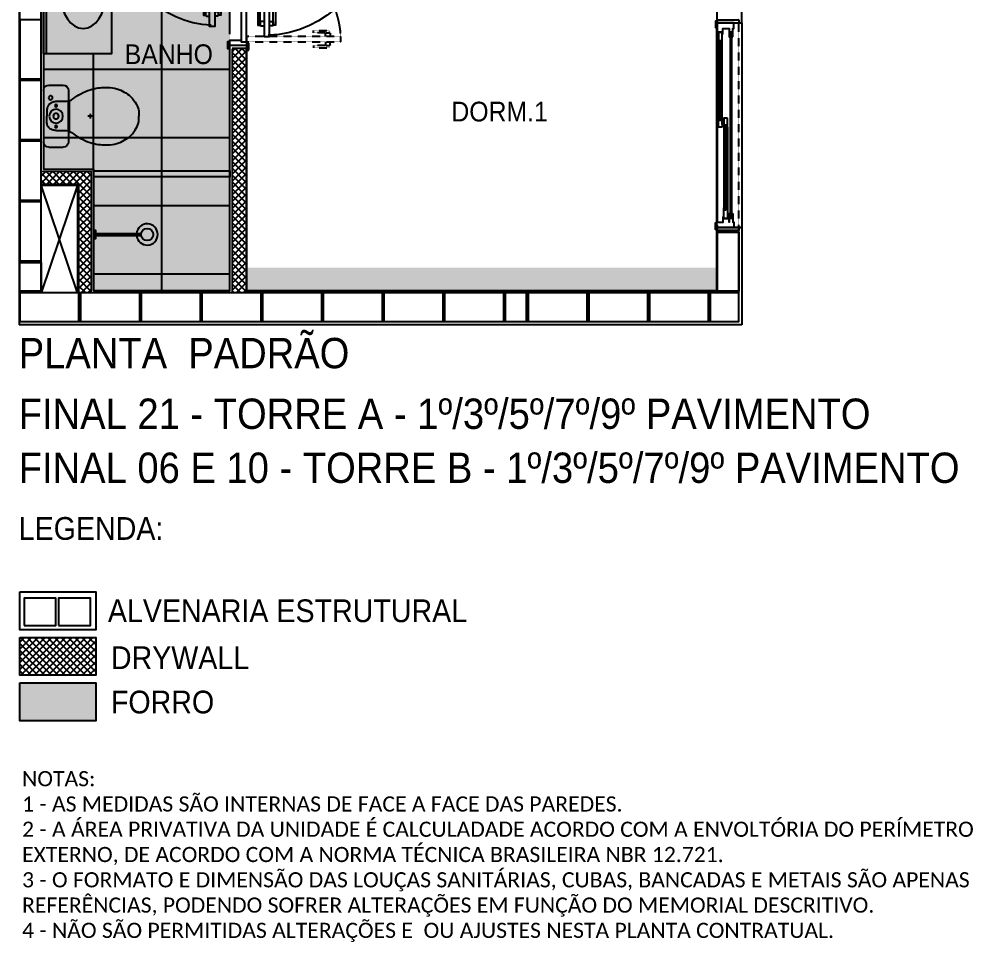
# Model space of a CAD drawing. Header units: millimetres. Extents: x 113 to 1171, y 82 to 1460.
# Drawn here: x 367 to 995, y 82 to 690 of the extents above; entities that cross this region are included whole.
import ezdxf

# ---------------------------------------------------------------- set-up
doc = ezdxf.new("R2010")
doc.units = ezdxf.units.MM
doc.set_wipeout_variables(frame=1)
doc.linetypes.add('783-APTO 1$0$HIDDEN2', pattern=[0.1875, 0.125, -0.0625])
for name, color, linetype in [('783-APTO 1$0$AR-ACAB', 9, 'Continuous'), ('783-APTO 1$0$AR-ALV', 210, 'Continuous'), ('783-APTO 1$0$AR-ALV-BXA', 2, 'Continuous'), ('783-APTO 1$0$AR-CXO', 2, 'Continuous'), ('783-APTO 1$0$AR-DIV', 3, 'Continuous'), ('783-APTO 1$0$AR-FURO', 1, 'Continuous'), ('783-APTO 1$0$AR-PED', 2, 'Continuous'), ('783-APTO 1$0$AR-POR', 2, 'Continuous'), ('783-APTO 1$0$AR-PRJ', 1, '783-APTO 1$0$HIDDEN2'), ('783-APTO 1_ACAB$0$AR-FOR', 254, 'Continuous'), ('783-APTO 1_ACAB$0$AR-HTC-PIS', 252, 'Continuous'), ('783-TIPO A$0$AR-SAN', 1, 'Continuous'), ('AR-EST-MOD', 251, 'Continuous'), ('ARQ-TXT2', 3, 'Continuous')]:
    doc.layers.add(name, color=color, linetype=linetype)
doc.layers.add('783-APTO 1$0$AR-DIV-RU', color=7, linetype='Continuous', true_color=0x11b619)
doc.layers.add('783-APTO 1$0$AR-DIV-ST', color=7, linetype='Continuous', true_color=0x0431fb)
doc.styles.add('050-RL-R100', font='arial.ttf', dxfattribs={"width": 0.9, "height": 12.5})
doc.styles.add('075-RL-R100', font='arial.ttf', dxfattribs={"width": 0.9, "height": 18.75})
doc.styles.get("Standard").update_dxf_attribs({"font": 'arial.ttf'})

# ---------------------------------------------------------------- blocks, each defined once
blk = doc.blocks.new('*U14')
at = {"layer": '783-APTO 1$0$AR-CXO', "color": 9}
for p, q in [((60.38, 0), (-63.88, 0)), ((-1.25, -4.45), (-54.38, -4.45)), ((-1.25, -5.8), (-54.38, -5.8)), ((4.75, -0.95), (54.38, -0.95)), ((4.75, -2.3), (54.38, -2.3)), ((4.75, -3.45), (54.38, -3.45)), ((-1.25, -6.95), (-54.38, -6.95))]:
    blk.add_line(p, q, dxfattribs=at)
at = {"layer": '783-APTO 1$0$AR-CXO', "color": 1}
for points in [[(-58.28, -10.4), (-63.88, -10.4), (-63.88, -11), (-66.18, -11), (-66.18, -11), (-67.5, -11), (-67.5, 0), (-68.68, 0), (-68.68, 1.1), (-64.38, 1.1), (-64.38, 0), (-63.88, 0), (-63.88, -4), (-62.38, -4), (-62.38, -4), (-60.38, -4), (-60.38, -4.3), (-61.38, -4.3), (-61.38, -7.1), (-60.38, -7.1), (-60.38, -7.9), (-62.38, -7.9), (-62.38, -7.9), (-63.88, -7.9), (-63.88, -8), (-58.28, -8), (-58.28, -8.7), (-61.28, -8.7), (-61.28, -9.7), (-58.28, -9.7)], [(58.28, -10.4), (63.88, -10.4), (63.88, -11), (66.18, -11), (66.18, -11), (67.5, -11), (67.5, 0), (68.68, 0), (68.68, 1.1), (64.38, 1.1), (64.38, 0), (63.88, 0), (63.88, 0), (62.38, 0), (62.38, 0), (60.38, 0), (60.38, -0.8), (61.38, -0.8), (61.38, -3.6), (60.38, -3.6), (60.38, -3.9), (62.38, -3.9), (62.38, -3.9), (63.88, -3.9), (63.88, -8), (58.28, -8), (58.28, -8.7), (61.28, -8.7), (61.28, -9.7), (58.28, -9.7)], [(-61.38, -6.95), (-61.38, -4.45), (-54.38, -4.45), (-54.38, -4.6), (-55.88, -4.6), (-55.88, -5.8), (-54.38, -5.8), (-54.38, -6.95)], [(-1.25, -3.45), (-1.25, -0.95), (4.75, -0.95), (4.75, -1.1), (3.25, -1.1), (3.25, -2.3), (4.75, -2.3), (4.75, -3.45)], [(4.75, -6.95), (4.75, -4.45), (-1.25, -4.45), (-1.25, -4.6), (0.25, -4.6), (0.25, -5.8), (-1.25, -5.8), (-1.25, -6.95)], [(61.38, -3.45), (61.38, -0.95), (54.38, -0.95), (54.38, -1.1), (55.88, -1.1), (55.88, -2.3), (54.38, -2.3), (54.38, -3.45)]]:
    blk.add_lwpolyline(points, close=True, dxfattribs=at)
blk.add_lwpolyline([(0.45, -4.45), (0.45, -3.45), (3.05, -3.45), (3.05, -4.45)], dxfattribs=at)
at = {"layer": '783-APTO 1$0$AR-CXO', "color": 9}
blk.add_lwpolyline([(61.28, -9.7), (61.28, -8.7), (-61.28, -8.7), (-61.28, -9.7)], close=True, dxfattribs=at)
blk = doc.blocks.new('*U13')
at = {"layer": '783-APTO 1$0$AR-POR', "color": 0}
for points in [[(2.5, 0), (2.5, 72), (6, 72), (6, 0)], [(-3, 1.5), (1.5, 1.5), (1.5, 0), (-3, 0)], [(80, 1.5), (75.5, 1.5), (75.5, 0), (80, 0)], [(-2, -9.5), (2.5, -9.5), (2.5, -11), (-2, -11)], [(79, -9.5), (74.5, -9.5), (74.5, -11), (79, -11)]]:
    blk.add_lwpolyline(points, close=True, dxfattribs=at)
at = {"layer": '783-APTO 1$0$AR-POR', "color": 1}
for points in [[(0, 53.99), (-1.5, 53.99), (-1.5, 64.49), (0, 64.49)], [(8.5, 53.99), (10, 53.99), (10, 64.49), (8.5, 64.49)]]:
    blk.add_lwpolyline(points, close=True, dxfattribs=at)
for points in [[(2.5, 61.99), (0.5, 61.99, -0.414214), (0, 62.49), (0, 64.49, -0.414214), (0.5, 64.99), (2.5, 64.99)], [(6, 61.99), (8, 61.99, 0.414214), (8.5, 62.49), (8.5, 64.49, 0.414214), (8, 64.99), (6, 64.99)]]:
    blk.add_lwpolyline(points, format="xyb", dxfattribs=at)
at = {"layer": '783-APTO 1$0$AR-POR', "color": 0}
for points in [[(0, 0), (0, -9.5), (3.5, -9.5), (3.5, -3.5), (2.5, -3.5), (2.5, 0), (0, 0), (0, 0)], [(77, 0), (77, -9.5), (73.5, -9.5), (73.5, -3.5), (74.5, -3.5), (74.5, 0), (77, 0), (77, 0)]]:
    blk.add_lwpolyline(points, dxfattribs=at)
at = {"layer": '783-APTO 1$0$AR-POR', "color": 9}
blk.add_arc((2.5, -0.76), 72, 0, 87.81974, dxfattribs=at)
blk = doc.blocks.new('*U10')
at = {"layer": '783-APTO 1$0$AR-PED'}
blk.add_lwpolyline([(2.5, -3.5), (64.5, -3.5), (64.5, 0), (2.5, 0)], close=True, dxfattribs=at)
at = {"layer": '783-APTO 1$0$AR-POR', "color": 0}
for points in [[(2.5, 0), (2.5, 62), (6, 62), (6, 0)], [(-3, 1.5), (1.5, 1.5), (1.5, 0), (-3, 0)], [(70, 1.5), (65.5, 1.5), (65.5, 0), (70, 0)], [(-2, -13), (2.5, -13), (2.5, -14.5), (-2, -14.5)], [(69, -13), (64.5, -13), (64.5, -14.5), (69, -14.5)]]:
    blk.add_lwpolyline(points, close=True, dxfattribs=at)
at = {"layer": '783-APTO 1$0$AR-POR', "color": 1}
for points in [[(0, 43.99), (-1.5, 43.99), (-1.5, 54.49), (0, 54.49)], [(8.5, 43.99), (10, 43.99), (10, 54.49), (8.5, 54.49)]]:
    blk.add_lwpolyline(points, close=True, dxfattribs=at)
for points in [[(2.5, 51.99), (0.5, 51.99, -0.414214), (0, 52.49), (0, 54.49, -0.414214), (0.5, 54.99), (2.5, 54.99)], [(6, 51.99), (8, 51.99, 0.414214), (8.5, 52.49), (8.5, 54.49, 0.414214), (8, 54.99), (6, 54.99)]]:
    blk.add_lwpolyline(points, format="xyb", dxfattribs=at)
at = {"layer": '783-APTO 1$0$AR-POR', "color": 0}
for points in [[(0, 0), (0, -13), (3.5, -13), (3.5, -3.5), (2.5, -3.5), (2.5, 0), (0, 0), (0, 0)], [(67, 0), (67, -13), (63.5, -13), (63.5, -3.5), (64.5, -3.5), (64.5, 0), (67, 0), (67, 0)]]:
    blk.add_lwpolyline(points, dxfattribs=at)
at = {"layer": '783-APTO 1$0$AR-POR', "color": 9}
blk.add_arc((2.5, -1.07), 62, 0, 87.81974, dxfattribs=at)
blk = doc.blocks.new('783-APTO 1$0$A$C77B3679B')
at = {"layer": '783-APTO 1$0$AR-POR', "color": 252, "linetype": '783-APTO 1$0$HIDDEN2'}
for points in [[(2.5, 0), (2.5, 62), (6, 62), (6, 0)], [(0, 43.99), (-1.5, 43.99), (-1.5, 54.49), (0, 54.49)], [(8.5, 43.99), (10, 43.99), (10, 54.49), (8.5, 54.49)]]:
    blk.add_lwpolyline(points, close=True, dxfattribs=at)
for points in [[(2.5, 51.99), (0.5, 51.99, -0.414214), (0, 52.49), (0, 54.49, -0.414214), (0.5, 54.99), (2.5, 54.99)], [(6, 51.99), (8, 51.99, 0.414214), (8.5, 52.49), (8.5, 54.49, 0.414214), (8, 54.99), (6, 54.99)]]:
    blk.add_lwpolyline(points, format="xyb", dxfattribs=at)
at = {"layer": '783-APTO 1$0$AR-POR', "color": 252}
for points in [[(-3, 1.5), (1.5, 1.5), (1.5, 0), (-3, 0)], [(2.5, 0), (64.5, 0), (64.5, -3.5), (2.5, -3.5)], [(46.49, 2.5), (46.49, 4), (56.99, 4), (56.99, 2.5)], [(70, 1.5), (65.5, 1.5), (65.5, 0), (70, 0)], [(46.49, -6), (46.49, -7.5), (56.99, -7.5), (56.99, -6)], [(-2, -11), (2.5, -11), (2.5, -12.5), (-2, -12.5)], [(69, -11), (64.5, -11), (64.5, -12.5), (69, -12.5)]]:
    blk.add_lwpolyline(points, close=True, dxfattribs=at)
for points in [[(0, 0), (0, -11), (3.5, -11), (3.5, -3.5), (2.5, -3.5), (2.5, 0), (0, 0), (0, 0)], [(67, 0), (67, -11), (63.5, -11), (63.5, -3.5), (64.5, -3.5), (64.5, 0), (67, 0), (67, 0)]]:
    blk.add_lwpolyline(points, dxfattribs=at)
for points in [[(54.49, 0), (54.49, 2, -0.414214), (54.99, 2.5), (56.99, 2.5, -0.414214), (57.49, 2), (57.49, 0)], [(54.49, -3.5), (54.49, -5.5, 0.414214), (54.99, -6), (56.99, -6, 0.414214), (57.49, -5.5), (57.49, -3.5)]]:
    blk.add_lwpolyline(points, format="xyb", dxfattribs=at)
at = {"layer": '783-APTO 1$0$AR-POR', "color": 252, "linetype": '783-APTO 1$0$HIDDEN2'}
blk.add_arc((2.44, -0.02), 62.06, 0.02167, 86.71236, dxfattribs=at)
blk = doc.blocks.new('783-APTO 1_SAN$0$696-TIPO-AC-SAN$0$chuv1-pl')
for p, q in [((0.0154, 0.007), (0.3148, 0.007)), ((0.0154, -0.007), (0.3148, -0.007))]:
    blk.add_line(p, q)
blk.add_lwpolyline([(0, -0.027), (0.0154, -0.027), (0.0154, 0.027), (0, 0.027), (0, -0.027)])
blk.add_circle((0.3542, 0), 0.04)
blk.add_arc((0.3542, 0), 0.07, 185.76987, 174.23013)
blk = doc.blocks.new('783-APTO 1_SAN$0$696-TIPO-AC-SAN$0$BCX630380P')
for p, q in [((0.36, 2.05), (1.304, 2.05)), ((0, -1.69), (0, 1.69)), ((1.66, -1.694), (1.66, 1.694)), ((1.648, 0.986), (1.648, -0.986)), ((1.722, 1.011), (1.722, -1.011)), ((3.085, -0.16), (3.085, 0.16)), ((3.245, 0), (2.924, 0)), ((0.36, -2.05), (1.304, -2.05))]:
    blk.add_line(p, q)
for centre, radius in [((0.838, 0.688), 0.0704), ((0.838, 0), 0.454), ((0.838, 0), 0.182), ((0.838, -0.688), 0.0704), ((0.476, -1.213), 0.13)]:
    blk.add_circle(centre, radius)
for centre, radius, start, end in [((0.36, 1.69), 0.36, 90, 180), ((1.304, 1.694), 0.356, 0, 90), ((0.36, -1.69), 0.36, 180, 270), ((1.304, -1.694), 0.356, 270, 0)]:
    blk.add_arc(centre, radius, start, end)
for points, knots in [([(1.648, 0.986), (1.824, 1.037), (2.05, 1.229), (2.494, 1.5), (3.038, 1.748), (3.601, 1.868), (4.143, 1.909), (4.699, 1.877), (5.214, 1.672), (5.7, 1.378), (6.06, 0.961), (6.295, 0.474), (6.3, 0.152), (6.303, 0)], [0, 0, 0, 0, 0.0319528, 0.0889023, 0.1554766, 0.2103761, 0.2603203, 0.3187323, 0.3753212, 0.4249449, 0.4876815, 0.5381699, 0.5832616, 0.5832616, 0.5832616, 0.5832616]), ([(1.648, 0.986), (1.542, 0.975), (1.431, 0.97), (1.245, 0.97), (1.013, 0.97), (0.769, 0.96), (0.529, 0.89), (0.354, 0.76), (0.23, 0.552), (0.232, 0.305), (0.224, 0.127), (0.221, 0)], [1385.920352, 1385.920352, 1385.920352, 1385.920352, 1400.318222, 1419.181545, 1441.876545, 1469.877496, 1492.225306, 1515.700079, 1533.662047, 1562.824157, 1587.432448, 1587.432448, 1587.432448, 1587.432448]), ([(1.648, -0.986), (1.554, -0.975), (1.437, -0.97), (1.245, -0.97), (1.013, -0.97), (0.769, -0.96), (0.529, -0.89), (0.354, -0.76), (0.23, -0.552), (0.232, -0.305), (0.224, -0.127), (0.221, 0)], [1384.134413, 1384.134413, 1384.134413, 1384.134413, 1400.318222, 1419.181545, 1441.876545, 1469.877496, 1492.225306, 1515.700079, 1533.662047, 1562.824157, 1587.432448, 1587.432448, 1587.432448, 1587.432448]), ([(1.648, -0.986), (1.824, -1.037), (2.05, -1.229), (2.494, -1.5), (3.038, -1.748), (3.601, -1.868), (4.143, -1.909), (4.699, -1.877), (5.214, -1.672), (5.7, -1.378), (6.06, -0.961), (6.295, -0.474), (6.3, -0.152), (6.303, 0)], [0, 0, 0, 0, 0.0319528, 0.0889023, 0.1554766, 0.2103761, 0.2603203, 0.3187323, 0.3753212, 0.4249449, 0.4876815, 0.5381699, 0.5832616, 0.5832616, 0.5832616, 0.5832616])]:
    blk.add_open_spline(points, degree=3, knots=knots)
blk = doc.blocks.new('783-APTO 1_SAN$0$696-TIPO-AC-SAN$0$BA-01 PIA')
for points in [[(-2, -120), (-60, -120), (-60, 0), (-2, 0)], [(-2, -117), (-57, -117), (-57, -3), (-2, -3)]]:
    blk.add_lwpolyline(points)
blk.add_lwpolyline([(0, -120), (0, 0), (-2, 0), (-2, -120)], close=True)
blk.add_lwpolyline([(-45, -76, 0.414214), (-38, -83), (-21, -83, 0.414214), (-14, -76), (-14, -44, 0.414214), (-21, -37), (-38, -37, 0.414214), (-45, -44)], format="xyb", close=True)
for centre, radius in [((-28, -60), 5.95), ((-28, -60), 4.5), ((-8.09, -60), 2.25)]:
    blk.add_circle(centre, radius)
blk = doc.blocks.new('783-APTO 1_SAN')
at = {"ltscale": 1000}
for p, q in [((-2369.25, 1654.25), (-2337.25, 1654.25)), ((-2366.25, 1659.25), (-2335.25, 1659.25)), ((-2337.25, 1654.25), (-2337.25, 1608.25)), ((-2335.25, 1659.25), (-2335.25, 1603.25)), ((-2337.25, 1608.25), (-2369.25, 1608.25)), ((-2335.25, 1603.25), (-2366.25, 1603.25))]:
    blk.add_line(p, q, dxfattribs=at)
blk.add_lwpolyline([(-2955, 1677.25), (-2959, 1677.25), (-2959, 1587.25), (-2955, 1587.25)], close=True)
for points in [[(-2800, 1599.25), (-2878, 1599.25), (-2878, 1554.25), (-2798, 1554.25), (-2798, 1599.25), (-2798, 1599.25), (-2800, 1599.25), (-2800, 1599.25)], [(-2878, 1556.25), (-2800, 1556.25), (-2800, 1599.25)]]:
    blk.add_lwpolyline(points)
blk.add_circle((-2342.25, 1631.25), 3, dxfattribs=at)
for centre, radius in [((-2839, 1580.5), 3.25), ((-2839, 1580.5), 2.25), ((-2839, 1560.25), 2.25)]:
    blk.add_circle(centre, radius)
for centre, radius, start, end in [((-2366.25, 1649.25), 10, 90, 167.31962), ((-2369.25, 1649.25), 5, 90, 167.31962), ((-2286.25, 1631.25), 92, 167.31962, 180), ((-2289.25, 1631.25), 87, 167.31962, 180), ((-2286.25, 1631.25), 92, 180, 192.68038), ((-2289.25, 1631.25), 87, 180, 192.68038), ((-2366.25, 1613.25), 10, 192.68038, 270), ((-2369.25, 1613.25), 5, 192.68038, 270)]:
    blk.add_arc(centre, radius, start, end, dxfattribs=at)
at = {"color": 251, "ltscale": 1000}
for centre, radius, start, end in [((-2357.32, 1649.25), 5, 90, 167.31962), ((-2287.25, 1631.25), 87, 167.31962, 180), ((-2285.25, 1631.25), 87, 167.31962, 180), ((-2283.25, 1631.25), 87, 167.31962, 180), ((-2281.25, 1631.25), 87, 167.31962, 180), ((-2279.25, 1631.25), 87, 167.31962, 180), ((-2277.32, 1631.25), 87, 167.31962, 180), ((-2287.25, 1631.25), 87, 180, 192.68038), ((-2285.25, 1631.25), 87, 180, 192.68038), ((-2283.25, 1631.25), 87, 180, 192.68038), ((-2281.25, 1631.25), 87, 180, 192.68038), ((-2279.25, 1631.25), 87, 180, 192.68038), ((-2277.32, 1631.25), 87, 180, 192.68038), ((-2357.32, 1613.25), 5, 192.68038, 270)]:
    blk.add_arc(centre, radius, start, end, dxfattribs=at)
blk.add_ellipse((-2839, 1580.5), major_axis=(22.25, 0), ratio=0.662921)
for name, p, xscale, yscale, zscale, rotation in [('783-APTO 1_SAN$0$696-TIPO-AC-SAN$0$chuv1-pl', (-2997, 1587.25), -100.0000000000011, 100.0000000000011, 100.000000000001, 270), ('783-APTO 1_SAN$0$696-TIPO-AC-SAN$0$BCX630380P', (-2919, 1554.25), 10.00000000000008, 10.00000000000008, 10.00000000000008, 90)]:
    blk.add_blockref(name, p, dxfattribs=dict(xscale=xscale, yscale=yscale, zscale=zscale, rotation=rotation))
at = {"xscale": -1, "rotation": 90}
blk.add_blockref('783-APTO 1_SAN$0$696-TIPO-AC-SAN$0$BA-01 PIA', (-2590.5, 1554.25), dxfattribs=at)

msp = doc.modelspace()

# ---------------------------------------------------------------- hatches: boundary and pattern name
at = {"layer": '783-APTO 1$0$AR-DIV'}
h = msp.add_hatch(dxfattribs=at)
h.set_pattern_fill('ANSI37', color=9, angle=90)
h.set_pattern_definition([(135, (839.0044, 529.0218), (-2.245064, -2.245064), []), (225, (839.0044, 529.0218), (2.245064, -2.245064), [])])
h.paths.add_polyline_path([(507, 670.52), (516.5, 670.52), (516.5, 509.52), (507, 509.52)])
h = msp.add_hatch(dxfattribs=at)
h.set_pattern_fill('ANSI37', color=9, angle=90)
h.set_pattern_definition([(135, (831.0044, 529.0218), (-2.245064, -2.245064), []), (225, (831.0044, 529.0218), (2.245064, -2.245064), [])])
h.paths.add_polyline_path([(381, 581.27), (381, 589.52), (414, 589.52), (414, 509.52), (405.75, 509.52), (405.75, 581.27)])
h = msp.add_hatch(dxfattribs=at)
h.set_pattern_fill('ANSI37', color=9, angle=180)
h.set_pattern_definition([(225, (353.047, 413.4046), (2.245064, -2.245064), []), (315, (353.047, 413.4046), (2.245064, 2.245064), [])])
h.paths.add_polyline_path([(417, 257.35), (417, 282.35), (367, 282.35), (367, 257.35)])
at = {"layer": '783-APTO 1_ACAB$0$AR-FOR'}
h = msp.add_hatch(color=256, dxfattribs=at)
h.dxf.hatch_style = 1
h.paths.add_polyline_path([(382.5, 747.02), (382.5, 591.02), (415.5, 591.02), (415.5, 511.02), (505.5, 511.02), (505.5, 747.02)])
h = msp.add_hatch(color=256, dxfattribs=at)
h.dxf.hatch_style = 1
h.paths.add_polyline_path([(516.5, 511.02), (516.5, 526.02), (826.5, 526.02), (826.5, 511.02)])
h = msp.add_hatch(color=256, dxfattribs=at)
h.dxf.hatch_style = 1
h.paths.add_polyline_path([(417, 227.35), (417, 252.35), (367, 252.35), (367, 227.35)])
at = {"layer": '783-APTO 1_ACAB$0$AR-HTC-PIS'}
h = msp.add_hatch(dxfattribs=at)
h.set_pattern_fill('_USER', color=256, scale=45, angle=90, double=1, pattern_type=0)
h.set_pattern_definition([(90, (505.504, 747.02), (-45, 6e-10), []), (180, (505.504, 747.02), (-6e-10, -45), [])])
h.paths.add_polyline_path([(505.5, 680.02), (513, 680.02), (513, 740.02), (505.5, 740.02)])
h.paths.add_polyline_path([(427.5, 667.02), (427.5, 745.02), (384.5, 745.02), (384.5, 667.02)])
h.paths.add_polyline_path([(382.5, 747.02), (382.5, 590.02), (415.5, 590.02), (415.5, 511.02), (505.5, 511.02), (505.5, 747.02)])

# ---------------------------------------------------------------- linework, layer by layer
msp.add_lwpolyline([(841, 689.52), (841, 670.52), (827, 670.52), (827, 689.52), (841, 689.52)])
at = {"layer": '783-APTO 1$0$AR-ACAB'}
for points in [[(366.5, 789.52), (366.5, 488.52)], [(428, 747.02), (382.5, 747.02), (382.5, 591.02), (415.5, 591.02), (415.5, 511.02), (505.5, 511.02), (505.5, 670.52)], [(516.5, 511.02), (516.5, 670.52)], [(843, 488.52), (366.5, 488.52)]]:
    msp.add_lwpolyline(points, dxfattribs=at)
at = {"layer": '783-APTO 1$0$AR-ALV'}
for points in [[(367, 490.52), (367, 789.52)], [(381, 509.52), (381, 789.52)], [(827, 509.52), (381, 509.52)], [(367, 490.52), (841, 490.52)]]:
    msp.add_lwpolyline(points, dxfattribs=at)
for points in [[(367, 312.35), (417, 312.35), (417, 287.35), (367, 287.35)], [(367, 282.35), (417, 282.35), (417, 257.35), (367, 257.35)], [(367, 252.35), (417, 252.35), (417, 227.35), (367, 227.35)]]:
    msp.add_lwpolyline(points, close=True, dxfattribs=at)
at = {"layer": '783-APTO 1$0$AR-DIV'}
for points in [[(516.5, 670.52), (507, 670.52)], [(381, 581.27), (405.75, 581.27)], [(405.75, 581.27), (405.75, 509.52)]]:
    msp.add_lwpolyline(points, dxfattribs=at)
at = {"layer": '783-APTO 1$0$AR-DIV-RU', "const_width": 1.25}
for points in [[(507, 509.52), (507, 670.52)], [(381, 589.52), (414, 589.52), (414, 509.52)]]:
    msp.add_lwpolyline(points, dxfattribs=at)
at = {"layer": '783-APTO 1$0$AR-DIV-ST', "const_width": 1.25}
msp.add_lwpolyline([(516.5, 509.52), (516.5, 670.52)], dxfattribs=at)
at = {"layer": '783-APTO 1$0$AR-FURO'}
msp.add_lwpolyline([(405, 580.52), (405, 509.52), (381, 509.52), (381, 580.52)], close=True, dxfattribs=at)
for points in [[(405, 580.52), (381, 509.52)], [(405, 509.52), (381, 580.52)]]:
    msp.add_lwpolyline(points, dxfattribs=at)
at = {"layer": 'AR-EST-MOD'}
for p, q in [((566, 490.52), (566, 509.52)), ((567, 509.52), (567, 490.52))]:
    msp.add_line(p, q, dxfattribs=at)
for points in [[(381, 650.52), (381, 689.52), (367, 689.52), (367, 650.52), (381, 650.52)], [(381, 650.52), (381, 689.52), (367, 689.52), (367, 650.52), (381, 650.52)], [(841, 689.52), (841, 670.52), (827, 670.52), (827, 689.52), (841, 689.52)], [(841, 669.52), (841, 630.52), (827, 630.52), (827, 669.52), (841, 669.52)], [(841, 669.52), (841, 630.52), (827, 630.52), (827, 669.52), (841, 669.52)], [(381, 610.52), (381, 649.52), (367, 649.52), (367, 610.52), (381, 610.52)], [(381, 610.52), (381, 649.52), (367, 649.52), (367, 610.52), (381, 610.52)], [(841, 629.52), (841, 590.52), (827, 590.52), (827, 629.52), (841, 629.52)], [(841, 629.52), (841, 590.52), (827, 590.52), (827, 629.52), (841, 629.52)], [(381, 570.52), (381, 609.52), (367, 609.52), (367, 570.52), (381, 570.52)], [(381, 570.52), (381, 609.52), (367, 609.52), (367, 570.52), (381, 570.52)], [(841, 589.52), (841, 550.52), (827, 550.52), (827, 589.52), (841, 589.52)], [(841, 589.52), (841, 550.52), (827, 550.52), (827, 589.52), (841, 589.52)], [(381, 530.52), (381, 569.52), (367, 569.52), (367, 530.52), (381, 530.52)], [(381, 530.52), (381, 569.52), (367, 569.52), (367, 530.52), (381, 530.52)], [(841, 549.52), (841, 510.52), (827, 510.52), (827, 549.52), (841, 549.52)], [(367, 510.52), (367, 529.52), (381, 529.52), (381, 510.52), (367, 510.52)], [(367, 510.52), (367, 529.52), (381, 529.52), (381, 510.52), (367, 510.52)], [(406, 509.52), (367, 509.52), (367, 490.52), (406, 490.52), (406, 509.52)], [(406, 509.52), (367, 509.52), (367, 490.52), (406, 490.52), (406, 509.52)], [(446, 509.52), (407, 509.52), (407, 490.52), (446, 490.52), (446, 509.52)], [(446, 509.52), (407, 509.52), (407, 490.52), (446, 490.52), (446, 509.52)], [(486, 509.52), (447, 509.52), (447, 490.52), (486, 490.52), (486, 509.52)], [(486, 509.52), (447, 509.52), (447, 490.52), (486, 490.52), (486, 509.52)], [(526, 509.52), (487, 509.52), (487, 490.52), (526, 490.52), (526, 509.52)], [(526, 509.52), (487, 509.52), (487, 490.52), (526, 490.52), (526, 509.52)], [(566, 509.52), (527, 509.52), (527, 490.52), (566, 490.52), (566, 509.52)], [(606, 509.52), (567, 509.52), (567, 490.52), (606, 490.52), (606, 509.52)], [(646, 509.52), (607, 509.52), (607, 490.52), (646, 490.52), (646, 509.52)], [(646, 509.52), (607, 509.52), (607, 490.52), (646, 490.52), (646, 509.52)], [(686, 509.52), (647, 509.52), (647, 490.52), (686, 490.52), (686, 509.52)], [(686, 509.52), (647, 509.52), (647, 490.52), (686, 490.52), (686, 509.52)], [(701, 509.52), (687, 509.52), (687, 490.52), (701, 490.52), (701, 509.52)], [(701, 509.52), (687, 509.52), (687, 490.52), (701, 490.52), (701, 509.52)], [(741, 509.52), (702, 509.52), (702, 490.52), (741, 490.52), (741, 509.52)], [(741, 509.52), (702, 509.52), (702, 490.52), (741, 490.52), (741, 509.52)], [(781, 509.52), (742, 509.52), (742, 490.52), (781, 490.52), (781, 509.52)], [(821, 509.52), (782, 509.52), (782, 490.52), (821, 490.52), (821, 509.52)], [(821, 509.52), (782, 509.52), (782, 490.52), (821, 490.52), (821, 509.52)], [(841, 509.52), (822, 509.52), (822, 490.52), (841, 490.52), (841, 509.52)], [(841, 509.52), (822, 509.52), (822, 490.52), (841, 490.52), (841, 509.52)], [(369.84, 290.23), (390.84, 290.23), (390.84, 308.23), (369.84, 308.23), (369.84, 290.23)], [(392.6, 290.23), (413.6, 290.23), (413.6, 308.23), (392.6, 308.23), (392.6, 290.23)]]:
    msp.add_lwpolyline(points, dxfattribs=at)

# ---------------------------------------------------------------- block references
at = {"layer": '783-APTO 1$0$AR-POR', "rotation": 180}
msp.add_blockref('*U10', (498, 747.02), dxfattribs=at)
at = {"layer": '783-APTO 1$0$AR-POR', "xscale": -1}
for name, p, rotation in [('*U13', (525.5, 750.52), 180), ('783-APTO 1$0$A$C77B3679B', (516.5, 672.52), 270)]:
    msp.add_blockref(name, p, dxfattribs=dict(at, rotation=rotation))
at = {"layer": '783-TIPO A$0$AR-SAN', "xscale": -1, "rotation": 270}
msp.add_blockref('783-APTO 1_SAN', (-1171.75, 3545.02), dxfattribs=at)

# ---------------------------------------------------------------- texts
at = {"layer": 'ARQ-TXT2', "style": '075-RL-R100', "width": 0.9}
for s, p in [('BANHO', (436.15, 660.36, -37568.45)), ('DORM.1', (651.48, 622.53, -37568.45))]:
    msp.add_text(s, height=13, dxfattribs=at).set_placement(p)
at = {"layer": 'ARQ-TXT2', "attachment_point": 1, "style": '050-RL-R100'}
for s, insert, char_height, width in [('PLANTA  PADRÃO', (366.27, 479.81), 20, 428.8503), ('FINAL 21 - TORRE A - 1º/3º/5º/7º/9º PAVIMENTO', (366.27, 439.81), 20, 848.4844), ('FINAL 06 E 10 - TORRE B - 1º/3º/5º/7º/9º PAVIMENTO', (366.27, 404.2), 20, 666.6035), ('LEGENDA: ', (366.27, 361.67), 15, 428.8503), ('ALVENARIA ESTRUTURAL', (425.05, 307.39), 15, 428.8503), ('DRYWALL', (427.04, 276.46), 15, 428.8503), ('FORRO', (427.04, 247.23), 15, 428.8503)]:
    msp.add_mtext(s, dxfattribs=dict(at, insert=insert, char_height=char_height, width=width))
at = {"layer": 'ARQ-TXT2', "insert": (368.47, 194.2), "char_height": 10, "width": 693.6905, "attachment_point": 1}
msp.add_mtext('{\\fCalibri|b0|i0|c0|p34;NOTAS:\\P1 - AS MEDIDAS SÃO INTERNAS DE FACE A FACE DAS PAREDES.\\H1.59679x; \\H0.62625x;\\P2 - A ÁREA PRIVATIVA DA UNIDADE É CALCULADADE ACORDO COM A ENVOLTÓRIA DO PERÍMETRO \\H1.56286x; \\H0.63985x;EXTERNO, DE ACORDO COM A NORMA TÉCNICA BRASILEIRA NBR 12.721.\\H1.59456x; \\H0.62713x;\\P3 - O FORMATO E DIMENSÃO DAS LOUÇAS SANITÁRIAS, CUBAS, BANCADAS E METAIS SÃO APENAS \\H1.58399x; \\H0.63132x;REFERÊNCIAS, PODENDO SOFRER ALTERAÇÕES EM FUNÇÃO DO MEMORIAL DESCRITIVO.\\H1.58752x; \\H0.62992x;\\P4 - NÃO SÃO PERMITIDAS ALTERAÇÕES E  OU AJUSTES NESTA PLANTA CONTRATUAL.\\H1.54557x; }', dxfattribs=at)

# ---------------------------------------------------------------- next in the draw order: wipeouts: each hides what was drawn before it
msp.add_wipeout([(843, 687.52), (843, 552.52), (826.5, 552.52), (826.5, 687.52)]).dxf.layer = '783-APTO 1$0$AR-ALV-BXA'

# ---------------------------------------------------------------- next in the draw order: linework, layer by layer
at = {"layer": '783-APTO 1$0$AR-ACAB'}
for points in [[(604.5, 750.52), (826.5, 750.52), (826.5, 687.52), (843, 687.52), (843, 782.52), (826.5, 782.52), (826.5, 760.02), (604.5, 760.02)], [(516.5, 511.02), (826.5, 511.02), (826.5, 552.52), (843, 552.52), (843, 488.52)]]:
    msp.add_lwpolyline(points, dxfattribs=at)
at = {"layer": '783-APTO 1$0$AR-ALV'}
for points in [[(841, 549.52), (827, 549.52)], [(827, 509.52), (827, 549.52)], [(841, 490.52), (841, 549.52)]]:
    msp.add_lwpolyline(points, dxfattribs=at)
at = {"layer": '783-APTO 1$0$AR-ALV-BXA'}
msp.add_lwpolyline([(843, 687.52), (843, 552.52), (826.5, 552.52), (826.5, 687.52)], close=True, dxfattribs=at)
at = {"layer": '783-APTO 1$0$AR-PRJ'}
for points in [[(827, 549.52), (827, 690.52)], [(841, 549.52), (841, 690.52)]]:
    msp.add_lwpolyline(points, dxfattribs=at)

# ---------------------------------------------------------------- next in the draw order: block references
at = {"rotation": 90.00000000000001}
msp.add_blockref('*U14', (826.6, 620.02), dxfattribs=at)

doc.saveas('drawing.dxf')
